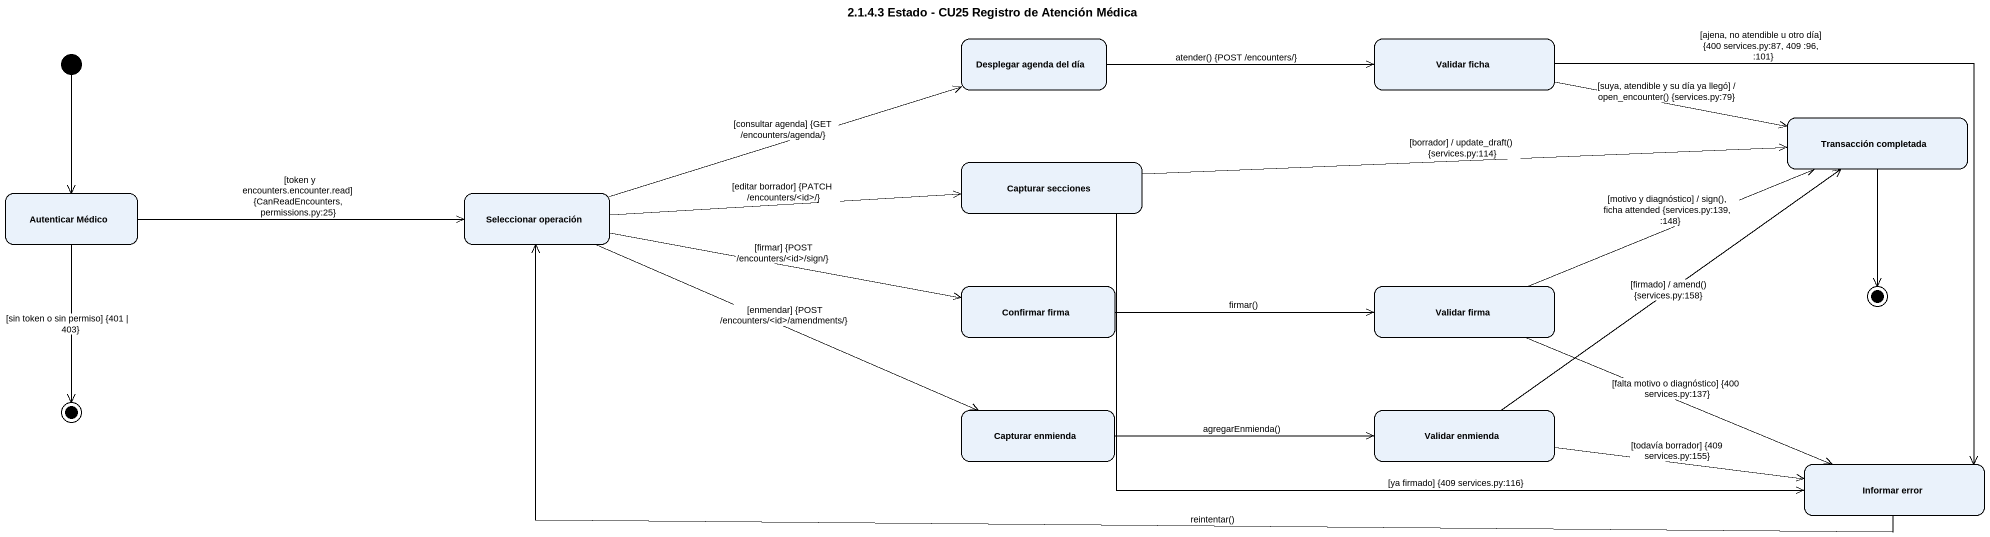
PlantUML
@startuml
title 2.1.4.3 Estado - CU25 Registro de Atención Médica
hide empty description
state "Desplegar agenda del día" as Desplegar_agenda_del_día
state "Validar ficha" as Validar_ficha
state "Transacción completada" as Transacción_completada
state "Capturar secciones" as Capturar_secciones
state "Autenticar Médico" as Autenticar_Médico
state "Seleccionar operación" as Seleccionar_operación
state "Confirmar firma" as Confirmar_firma
state "Validar firma" as Validar_firma
state final1 <<end>>
state final2 <<end>>
state "Capturar enmienda" as Capturar_enmienda
state "Validar enmienda" as Validar_enmienda
state "Informar error" as Informar_error
[*] --> Autenticar_Médico
Desplegar_agenda_del_día -right-> Validar_ficha : atender() {POST /encounters/}
Validar_ficha -right-> Transacción_completada : [suya, atendible y su día ya llegó] / open_encounter() {services.py:79}
Validar_ficha --> Informar_error : [ajena, no atendible u otro día] {400 services.py:87, 409 :96, :101}
Transacción_completada --> final1
Capturar_secciones -right-> Transacción_completada : [borrador] / update_draft() {services.py:114}
Capturar_secciones -right-> Informar_error : [ya firmado] {409 services.py:116}
Autenticar_Médico -right-> Seleccionar_operación : [token y encounters.encounter.read] {CanReadEncounters, permissions.py:25}
Autenticar_Médico --> final2 : [sin token o sin permiso] {401 | 403}
Seleccionar_operación -right-> Desplegar_agenda_del_día : [consultar agenda] {GET /encounters/agenda/}
Seleccionar_operación -right-> Capturar_secciones : [editar borrador] {PATCH /encounters/<id>/}
Seleccionar_operación -right-> Confirmar_firma : [firmar] {POST /encounters/<id>/sign/}
Seleccionar_operación -right-> Capturar_enmienda : [enmendar] {POST /encounters/<id>/amendments/}
Confirmar_firma -right-> Validar_firma : firmar()
Validar_firma -right-> Transacción_completada : [motivo y diagnóstico] / sign(), ficha attended {services.py:139, :148}
Validar_firma -right-> Informar_error : [falta motivo o diagnóstico] {400 services.py:137}
Capturar_enmienda -right-> Validar_enmienda : agregarEnmienda()
Validar_enmienda -up-> Transacción_completada : [firmado] / amend() {services.py:158}
Validar_enmienda -right-> Informar_error : [todavía borrador] {409 services.py:155}
Informar_error -left-> Seleccionar_operación : reintentar()
@enduml
